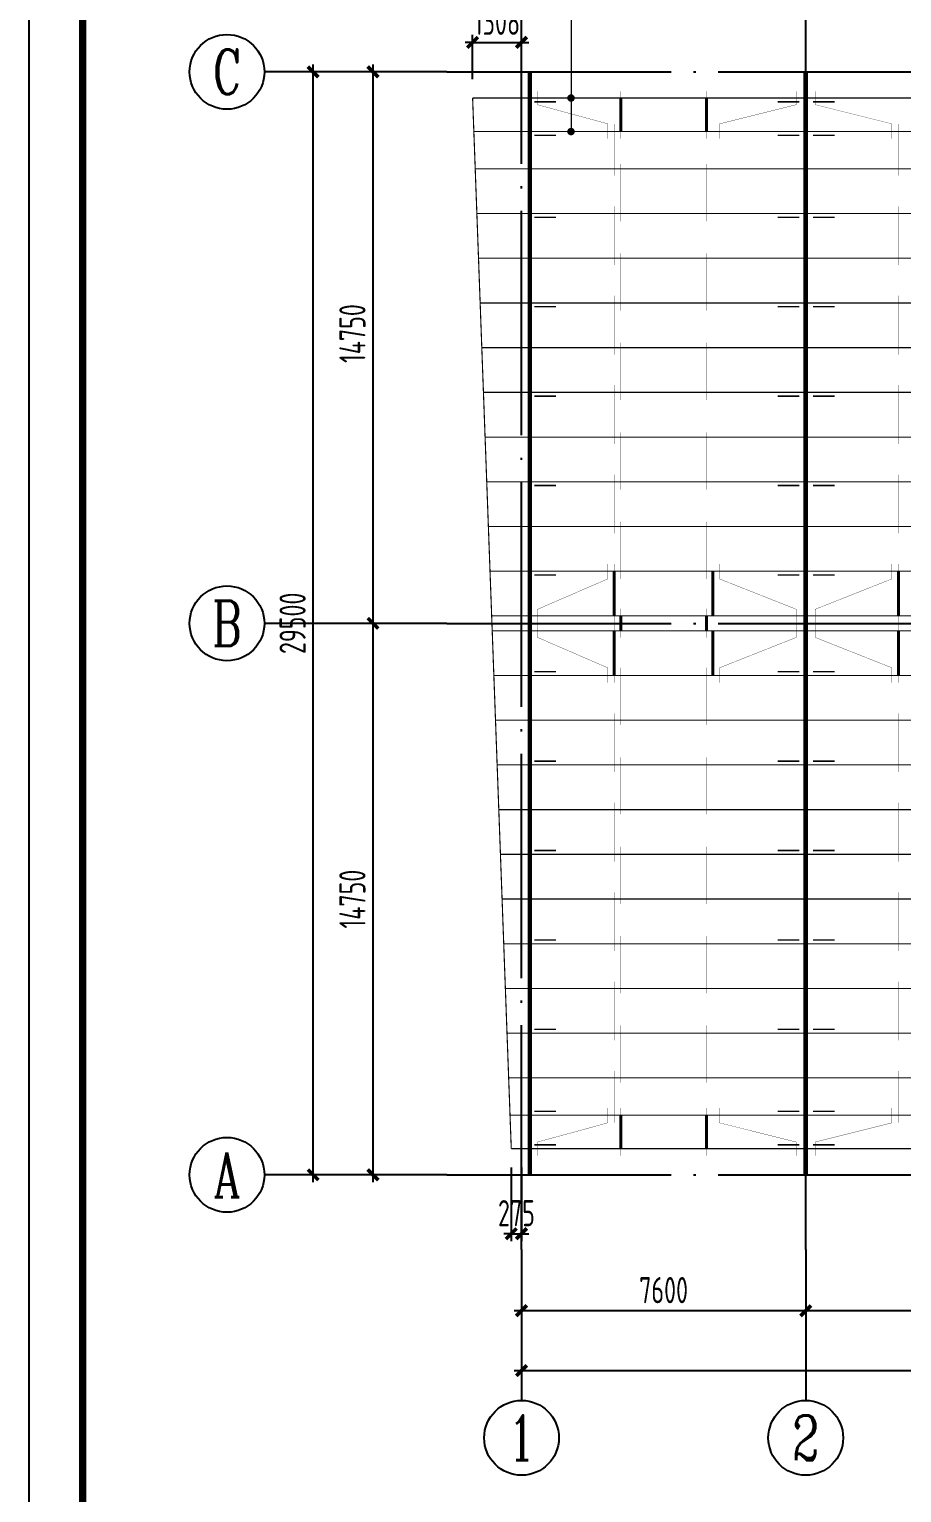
# Model space of a CAD drawing. Extents: x -3102990 to -851544, y -5293060 to -2540151.
# Drawn here: x -1901500 to -1889834, y -2656811 to -2637241 of the extents above; entities that cross this region are included whole.
import ezdxf
from ezdxf.enums import TextEntityAlignment as Align

# ---------------------------------------------------------------- set-up
doc = ezdxf.new("R2010")
doc.units = 0
doc.header["$LTSCALE"] = 1000
doc.header["$PDMODE"] = 1
for name, pattern in [('2', [16, 12.5, -1.5, 0.5, -1.5]), ('DASH', [0.35, 0.25, -0.1]), ('DOTE', [2.42, 2, -0.2, 0.02, -0.2])]:
    doc.linetypes.add(name, pattern=pattern)
doc.layers.get('0').update_dxf_attribs({"linetype": 'CONTINUOUS'})
doc.layers.get('Defpoints').update_dxf_attribs({"linetype": 'CONTINUOUS'})
for name, color, linetype in [('AXIS', 253, 'DOTE'), ('DIM', 3, 'CONTINUOUS'), ('NUM', 7, 'CONTINUOUS'), ('PUB_TITLE', 4, 'CONTINUOUS'), ('REIN', 1, 'CONTINUOUS'), ('TEXT', 7, 'CONTINUOUS')]:
    doc.layers.add(name, color=color, linetype=linetype)
doc.layers.add('yichutu', color=7, linetype='CONTINUOUS', true_color=0xffffff, plot=False)
doc.styles.add('TSSD_Axis', font='Complex.shx', dxfattribs={"width": 0.7, "bigfont": 'hztxt.shx'})
doc.styles.add('TSSD_Dimension', font='tssdeng.shx', dxfattribs={"width": 0.7, "bigfont": 'Hztxt.shx'})
doc.dimstyles.new('TSSD_200_100', dxfattribs={"dimtxt": 350, "dimasz": 100, "dimexe": 100, "dimexo": 250, "dimgap": 100, "dimtad": 1, "dimdec": 0, "dimlfac": 2, "dimzin": 0, "dimdsep": 46, "dimtxsty": 'TSSD_Dimension', "dimblk": 'ARCHTICK', "dimcen": 0, "dimdle": 100, "dimclrt": 7, "dimadec": 0, "dimazin": 0, "dimtfac": 1, "dimtdec": 0, "dimtix": 1, "dimtmove": 2, "dimatfit": 3, "dimfxl": 1, "dimtolj": 1, "dimtzin": 0, "dimarcsym": 0})

# ---------------------------------------------------------------- blocks, each defined once
blk = doc.blocks.new('ts_axno')
at = {"color": 0, "linetype": 'ByBlock', "lineweight": -2}
blk.add_circle((0, 0), 0.5, dxfattribs=at)
at = {"color": 0, "linetype": 'ByBlock', "lineweight": -2, "style": 'TSSD_Axis', "width": 0.7}
blk.add_attdef('A', text='', height=0.6, dxfattribs=at).set_placement((0, 0), align=Align.MIDDLE_CENTER)
blk = doc.blocks.new('_ArchTick')
at = {"color": 0, "const_width": 0.5}
blk.add_lwpolyline([(-0.71, -0.71), (0.71, 0.71)], dxfattribs=at)
blk = doc.blocks.new('*D1594')
at = {"layer": 'Defpoints', "color": 0, "ltscale": 1.5}
for p in [(-1891118, -2653560), (-1887318, -2653560), (-1891118, -2654377)]:
    blk.add_point(p, dxfattribs=at)
at = {"layer": 'DIM', "color": 0, "lineweight": -2, "ltscale": 1.5}
for p, q in [((-1891118, -2653810), (-1891118, -2654477)), ((-1887318, -2653810), (-1887318, -2654477)), ((-1887218, -2654377), (-1891218, -2654377))]:
    blk.add_line(p, q, dxfattribs=at)
at = {"layer": 'DIM', "color": 0, "lineweight": -2, "ltscale": 1.5, "xscale": 100, "yscale": 100, "zscale": 100, "rotation": 180}
blk.add_blockref('_ArchTick', (-1891118, -2654377), dxfattribs=at)
at = {"layer": 'DIM', "color": 0, "lineweight": -2, "ltscale": 1.5, "xscale": 100, "yscale": 100, "zscale": 100}
blk.add_blockref('_ArchTick', (-1887318, -2654377), dxfattribs=at)
at = {"layer": 'DIM', "color": 7, "ltscale": 1.5, "insert": (-1889218, -2654102), "char_height": 350, "attachment_point": 5, "style": 'TSSD_Dimension'}
blk.add_mtext('\\A1;7600', dxfattribs=at)
blk = doc.blocks.new('*D1595')
at = {"layer": 'Defpoints', "color": 0, "ltscale": 1.5}
for p in [(-1894918, -2653560), (-1891118, -2653560), (-1894918, -2654377)]:
    blk.add_point(p, dxfattribs=at)
at = {"layer": 'DIM', "color": 0, "lineweight": -2, "ltscale": 1.5}
for p, q in [((-1894918, -2653810), (-1894918, -2654477)), ((-1891118, -2653810), (-1891118, -2654477)), ((-1891018, -2654377), (-1895018, -2654377))]:
    blk.add_line(p, q, dxfattribs=at)
at = {"layer": 'DIM', "color": 0, "lineweight": -2, "ltscale": 1.5, "xscale": 100, "yscale": 100, "zscale": 100, "rotation": 180}
blk.add_blockref('_ArchTick', (-1894918, -2654377), dxfattribs=at)
at = {"layer": 'DIM', "color": 0, "lineweight": -2, "ltscale": 1.5, "xscale": 100, "yscale": 100, "zscale": 100}
blk.add_blockref('_ArchTick', (-1891118, -2654377), dxfattribs=at)
at = {"layer": 'DIM', "color": 7, "ltscale": 1.5, "insert": (-1893018, -2654102), "char_height": 350, "attachment_point": 5, "style": 'TSSD_Dimension'}
blk.add_mtext('\\A1;7600', dxfattribs=at)
blk = doc.blocks.new('*D1596')
at = {"layer": 'Defpoints', "color": 0, "ltscale": 1.5}
for p in [(-1894918, -2653560), (-1818918, -2653560), (-1818918, -2655177)]:
    blk.add_point(p, dxfattribs=at)
at = {"layer": 'DIM', "color": 0, "lineweight": -2, "ltscale": 1.5}
for p, q in [((-1894918, -2653810), (-1894918, -2655277)), ((-1818918, -2653810), (-1818918, -2655277)), ((-1895018, -2655177), (-1818818, -2655177))]:
    blk.add_line(p, q, dxfattribs=at)
at = {"layer": 'DIM', "color": 0, "lineweight": -2, "ltscale": 1.5, "xscale": 100, "yscale": 100, "zscale": 100, "rotation": 180}
blk.add_blockref('_ArchTick', (-1894918, -2655177), dxfattribs=at)
at = {"layer": 'DIM', "color": 0, "lineweight": -2, "ltscale": 1.5, "xscale": 100, "yscale": 100, "zscale": 100}
blk.add_blockref('_ArchTick', (-1818918, -2655177), dxfattribs=at)
at = {"layer": 'DIM', "color": 7, "ltscale": 1.5, "insert": (-1856918, -2654902), "char_height": 350, "attachment_point": 5, "style": 'TSSD_Dimension'}
blk.add_mtext('\\A1;152000', dxfattribs=at)
blk = doc.blocks.new('*D1597')
at = {"layer": 'Defpoints', "color": 0, "ltscale": 1.5}
for p in [(-1895918, -2637810), (-1896904, -2645185), (-1895918, -2645185)]:
    blk.add_point(p, dxfattribs=at)
at = {"layer": 'DIM', "color": 0, "lineweight": -2, "ltscale": 1.5}
for p, q in [((-1896904, -2637710), (-1896904, -2645285)), ((-1896168, -2637810), (-1897004, -2637810)), ((-1896168, -2645185), (-1897004, -2645185))]:
    blk.add_line(p, q, dxfattribs=at)
at = {"layer": 'DIM', "color": 0, "lineweight": -2, "ltscale": 1.5, "xscale": 100, "yscale": 100, "zscale": 100}
for p, rotation in [((-1896904, -2637810), 90), ((-1896904, -2645185), 270)]:
    blk.add_blockref('_ArchTick', p, dxfattribs=dict(at, rotation=rotation))
at = {"layer": 'DIM', "color": 7, "ltscale": 1.5, "insert": (-1897179, -2641310), "char_height": 350, "attachment_point": 5, "rotation": 90, "style": 'TSSD_Dimension'}
blk.add_mtext('\\A1;14750', dxfattribs=at)
blk = doc.blocks.new('*D1598')
at = {"layer": 'Defpoints', "color": 0, "ltscale": 1.5}
for p in [(-1895918, -2645185), (-1896904, -2652560), (-1895918, -2652560)]:
    blk.add_point(p, dxfattribs=at)
at = {"layer": 'DIM', "color": 0, "lineweight": -2, "ltscale": 1.5}
for p, q in [((-1896904, -2645085), (-1896904, -2652660)), ((-1896168, -2645185), (-1897004, -2645185)), ((-1896168, -2652560), (-1897004, -2652560))]:
    blk.add_line(p, q, dxfattribs=at)
at = {"layer": 'DIM', "color": 0, "lineweight": -2, "ltscale": 1.5, "xscale": 100, "yscale": 100, "zscale": 100}
for p, rotation in [((-1896904, -2645185), 90), ((-1896904, -2652560), 270)]:
    blk.add_blockref('_ArchTick', p, dxfattribs=dict(at, rotation=rotation))
at = {"layer": 'DIM', "color": 7, "ltscale": 1.5, "insert": (-1897179, -2648873), "char_height": 350, "attachment_point": 5, "rotation": 90, "style": 'TSSD_Dimension'}
blk.add_mtext('\\A1;14750', dxfattribs=at)
blk = doc.blocks.new('*D1599')
at = {"layer": 'Defpoints', "color": 0, "ltscale": 1.5}
for p in [(-1897704, -2637810), (-1895918, -2637810), (-1895918, -2652560)]:
    blk.add_point(p, dxfattribs=at)
at = {"layer": 'DIM', "color": 0, "lineweight": -2, "ltscale": 1.5}
for p, q in [((-1897704, -2652660), (-1897704, -2637710)), ((-1896168, -2637810), (-1897804, -2637810)), ((-1896168, -2652560), (-1897804, -2652560))]:
    blk.add_line(p, q, dxfattribs=at)
at = {"layer": 'DIM', "color": 0, "lineweight": -2, "ltscale": 1.5, "xscale": 100, "yscale": 100, "zscale": 100}
for p, rotation in [((-1897704, -2637810), 90), ((-1897704, -2652560), 270)]:
    blk.add_blockref('_ArchTick', p, dxfattribs=dict(at, rotation=rotation))
at = {"layer": 'DIM', "color": 7, "ltscale": 1.5, "insert": (-1897979, -2645185), "char_height": 350, "attachment_point": 5, "rotation": 90, "style": 'TSSD_Dimension'}
blk.add_mtext('\\A1;29500', dxfattribs=at)
blk = doc.blocks.new('*D2392')
at = {"layer": 'Defpoints', "color": 0, "ltscale": 1.5}
for p in [(-1894918, -2637416), (-1895572, -2638160), (-1894918, -2638160)]:
    blk.add_point(p, dxfattribs=at)
at = {"layer": 'DIM', "color": 0, "lineweight": -2, "ltscale": 1.5}
for p, q in [((-1895572, -2637910), (-1895572, -2637316)), ((-1894918, -2637910), (-1894918, -2637316)), ((-1895572, -2637416), (-1895672, -2637416)), ((-1895572, -2637416), (-1894918, -2637416)), ((-1894918, -2637416), (-1894818, -2637416))]:
    blk.add_line(p, q, dxfattribs=at)
at = {"layer": 'DIM', "color": 0, "lineweight": -2, "ltscale": 1.5, "xscale": 100, "yscale": 100, "zscale": 100}
blk.add_blockref('_ArchTick', (-1895572, -2637416), dxfattribs=at)
at = {"layer": 'DIM', "color": 0, "lineweight": -2, "ltscale": 1.5, "xscale": 100, "yscale": 100, "zscale": 100, "rotation": 180}
blk.add_blockref('_ArchTick', (-1894918, -2637416), dxfattribs=at)
at = {"layer": 'DIM', "color": 7, "ltscale": 1.5, "insert": (-1895245, -2637141), "char_height": 350, "attachment_point": 5, "style": 'TSSD_Dimension'}
blk.add_mtext('\\A1;1308', dxfattribs=at)
blk = doc.blocks.new('*D2393')
at = {"layer": 'Defpoints', "color": 0, "ltscale": 1.5}
for p in [(-1895055, -2652210), (-1894918, -2652210), (-1894918, -2653348)]:
    blk.add_point(p, dxfattribs=at)
at = {"layer": 'DIM', "color": 0, "lineweight": -2, "ltscale": 1.5}
for p, q in [((-1895055, -2652460), (-1895055, -2653448)), ((-1894918, -2652460), (-1894918, -2653448)), ((-1895055, -2653348), (-1895155, -2653348)), ((-1895055, -2653348), (-1894918, -2653348)), ((-1894918, -2653348), (-1894818, -2653348))]:
    blk.add_line(p, q, dxfattribs=at)
at = {"layer": 'DIM', "color": 0, "lineweight": -2, "ltscale": 1.5, "xscale": 100, "yscale": 100, "zscale": 100}
blk.add_blockref('_ArchTick', (-1895055, -2653348), dxfattribs=at)
at = {"layer": 'DIM', "color": 0, "lineweight": -2, "ltscale": 1.5, "xscale": 100, "yscale": 100, "zscale": 100, "rotation": 180}
blk.add_blockref('_ArchTick', (-1894918, -2653348), dxfattribs=at)
at = {"layer": 'DIM', "color": 7, "ltscale": 1.5, "insert": (-1894986, -2653073), "char_height": 350, "attachment_point": 5, "style": 'TSSD_Dimension'}
blk.add_mtext('\\A1;275', dxfattribs=at)
blk = doc.blocks.new('A$C16496DF1')
at = {"layer": 'PUB_TITLE'}
blk.add_lwpolyline([(0, 0), (0, 42000), (104100, 42000), (104100, 0)], close=True, dxfattribs=at)
at = {"layer": 'PUB_TITLE', "const_width": 100}
blk.add_lwpolyline([(103100, 1000), (103100, 41000), (713, 41000), (713, 1000), (103100, 1000)], dxfattribs=at)
blk = doc.blocks.new('yct-1041-420-104100-42000-100-2006.0')
at = {"layer": 'yichutu', "color": 7, "true_color": 0xffffff}
blk.add_lwpolyline([(0, 0), (0, 42000), (104100, 42000), (104100, 0)], close=True, dxfattribs=at)

msp = doc.modelspace()

# ---------------------------------------------------------------- linework, layer by layer
at = {"color": 0, "linetype": 'ByBlock', "const_width": 50}
for points in [[(-1894280.97, -2638160.43, 1), (-1894230.97, -2638160.43, 1)], [(-1894280.97, -2638608.82, 1), (-1894230.97, -2638608.82, 1)]]:
    msp.add_lwpolyline(points, format="xyb", close=True, dxfattribs=at)
at = {"layer": 'AXIS', "ltscale": 1.5}
for p, q in [((-1894917.61, -2653560.25), (-1894917.61, -2636810.25)), ((-1891117.61, -2653560.25), (-1891117.61, -2636810.25)), ((-1895917.61, -2637810.25), (-1817917.61, -2637810.25)), ((-1895917.61, -2645185.25), (-1817917.61, -2645185.25)), ((-1895917.61, -2652560.25), (-1817917.61, -2652560.25))]:
    msp.add_line(p, q, dxfattribs=at)
at = {"layer": 'NUM', "ltscale": 1.5}
for p, q in [((-1895917.61, -2637810.25), (-1898356.23, -2637810.25)), ((-1895917.61, -2645185.25), (-1898356.23, -2645185.25)), ((-1895917.61, -2652560.25), (-1898356.23, -2652560.25)), ((-1894917.61, -2653560.25), (-1894917.61, -2655577.32)), ((-1891117.61, -2653560.25), (-1891117.61, -2655577.32))]:
    msp.add_line(p, q, dxfattribs=at)
at = {"layer": 'REIN', "color": 4, "linetype": '2', "ltscale": 0.1, "const_width": 60}
for points in [[(-1894807.61, -2637810.25), (-1894807.61, -2652560.25)], [(-1891117.61, -2637810.25), (-1891117.61, -2652560.25)]]:
    msp.add_lwpolyline(points, dxfattribs=at)
at = {"layer": 'REIN', "color": 3, "linetype": 'ByBlock'}
for points, const_width in [([(-1894703.18, -2638068.74), (-1894703.18, -2638248.97), (-1893765.1, -2638505.62), (-1893765.1, -2638705.31)], 4), ([(-1893590.13, -2638705.31), (-1893590.13, -2638068.74)], 4), ([(-1892445.1, -2638705.31), (-1892445.1, -2638068.74)], 4), ([(-1891244.55, -2638068.74), (-1891244.55, -2638248.97), (-1892270.13, -2638505.62), (-1892270.13, -2638705.31)], 4), ([(-1890990.68, -2638068.74), (-1890990.68, -2638248.97), (-1889965.1, -2638505.62), (-1889965.1, -2638705.31)], 4), ([(-1893590.13, -2638160.43), (-1893590.13, -2638608.82)], 40), ([(-1892445.1, -2638160.43), (-1892445.1, -2638608.82)], 40), ([(-1893677.61, -2638507.7), (-1893677.61, -2639198.73)], 4), ([(-1892357.61, -2638507.7), (-1892357.61, -2639198.73)], 4), ([(-1889877.61, -2638507.7), (-1889877.61, -2639198.73)], 4), ([(-1893590.13, -2639042.25), (-1893590.13, -2639808.14)], 4), ([(-1892445.1, -2639042.25), (-1892445.1, -2639808.14)], 4), ([(-1893677.61, -2639608.44), (-1893677.61, -2640394.44)], 4), ([(-1892357.61, -2639608.44), (-1892357.61, -2640394.44)], 4), ([(-1889877.61, -2639608.44), (-1889877.61, -2640394.44)], 4), ([(-1893590.13, -2640237.96), (-1893590.13, -2641003.85)], 4), ([(-1892445.1, -2640237.96), (-1892445.1, -2641003.85)], 4), ([(-1893677.61, -2640804.16), (-1893677.61, -2641590.16)], 4), ([(-1892357.61, -2640804.16), (-1892357.61, -2641590.16)], 4), ([(-1889877.61, -2640804.16), (-1889877.61, -2641590.16)], 4), ([(-1893590.13, -2641433.66), (-1893590.13, -2642199.55)], 4), ([(-1892445.1, -2641433.66), (-1892445.1, -2642199.55)], 4), ([(-1893677.61, -2641999.86), (-1893677.61, -2642785.86)], 4), ([(-1892357.61, -2641999.86), (-1892357.61, -2642785.86)], 4), ([(-1889877.61, -2641999.86), (-1889877.61, -2642785.86)], 4), ([(-1893590.13, -2642629.37), (-1893590.13, -2643395.26)], 4), ([(-1892445.1, -2642629.37), (-1892445.1, -2643395.26)], 4), ([(-1893677.61, -2643195.57), (-1893677.61, -2643981.57)], 4), ([(-1892357.61, -2643195.57), (-1892357.61, -2643981.57)], 4), ([(-1889877.61, -2643195.57), (-1889877.61, -2643981.57)], 4), ([(-1893590.13, -2643825.09), (-1893590.13, -2644590.97)], 4), ([(-1892445.1, -2643825.09), (-1892445.1, -2644590.97)], 4), ([(-1894703.18, -2645177.29), (-1894703.18, -2644997.07), (-1893765.1, -2644590.97), (-1893765.1, -2644391.28)], 4), ([(-1893677.61, -2645085.6), (-1893677.61, -2644487.77)], 40), ([(-1893677.61, -2644391.28), (-1893677.61, -2645177.29)], 4), ([(-1892357.61, -2645085.6), (-1892357.61, -2644487.77)], 40), ([(-1892357.61, -2644391.28), (-1892357.61, -2645177.29)], 4), ([(-1891244.55, -2645177.29), (-1891244.55, -2644997.07), (-1892270.13, -2644590.97), (-1892270.13, -2644391.28)], 4), ([(-1890990.68, -2645177.29), (-1890990.68, -2644997.07), (-1889965.1, -2644590.97), (-1889965.1, -2644391.28)], 4), ([(-1889877.61, -2645085.6), (-1889877.61, -2644487.77)], 40), ([(-1889877.61, -2644391.28), (-1889877.61, -2645177.29)], 4), ([(-1893590.13, -2645284.89), (-1893590.13, -2645085.6)], 40), ([(-1893590.13, -2644989.12), (-1893590.13, -2645376.58)], 4), ([(-1892445.1, -2645284.89), (-1892445.1, -2645085.6)], 40), ([(-1892445.1, -2644989.12), (-1892445.1, -2645376.58)], 4), ([(-1894703.18, -2645193.21), (-1894703.18, -2645373.43), (-1893765.1, -2645779.52), (-1893765.1, -2645979.21)], 4), ([(-1893677.61, -2645284.89), (-1893677.61, -2645882.73)], 40), ([(-1893677.61, -2645979.21), (-1893677.61, -2645193.21)], 4), ([(-1892357.61, -2645284.89), (-1892357.61, -2645882.73)], 40), ([(-1892357.61, -2645979.21), (-1892357.61, -2645193.21)], 4), ([(-1891244.55, -2645193.21), (-1891244.55, -2645373.43), (-1892270.13, -2645779.52), (-1892270.13, -2645979.21)], 4), ([(-1890990.68, -2645193.21), (-1890990.68, -2645373.43), (-1889965.1, -2645779.52), (-1889965.1, -2645979.21)], 4), ([(-1889877.61, -2645284.89), (-1889877.61, -2645882.73)], 40), ([(-1889877.61, -2645979.21), (-1889877.61, -2645193.21)], 4), ([(-1893590.13, -2646545.41), (-1893590.13, -2645779.52)], 4), ([(-1892445.1, -2646545.41), (-1892445.1, -2645779.52)], 4), ([(-1893677.61, -2647174.92), (-1893677.61, -2646388.92)], 4), ([(-1892357.61, -2647174.92), (-1892357.61, -2646388.92)], 4), ([(-1889877.61, -2647174.92), (-1889877.61, -2646388.92)], 4), ([(-1893590.13, -2647741.12), (-1893590.13, -2646975.24)], 4), ([(-1892445.1, -2647741.12), (-1892445.1, -2646975.24)], 4), ([(-1893677.61, -2648370.64), (-1893677.61, -2647584.64)], 4), ([(-1892357.61, -2648370.64), (-1892357.61, -2647584.64)], 4), ([(-1889877.61, -2648370.64), (-1889877.61, -2647584.64)], 4), ([(-1893590.13, -2648936.84), (-1893590.13, -2648170.95)], 4), ([(-1892445.1, -2648936.84), (-1892445.1, -2648170.95)], 4), ([(-1893677.61, -2649566.34), (-1893677.61, -2648780.34)], 4), ([(-1892357.61, -2649566.34), (-1892357.61, -2648780.34)], 4), ([(-1889877.61, -2649566.34), (-1889877.61, -2648780.34)], 4), ([(-1893590.13, -2650132.54), (-1893590.13, -2649366.65)], 4), ([(-1892445.1, -2650132.54), (-1892445.1, -2649366.65)], 4), ([(-1893677.61, -2650762.06), (-1893677.61, -2649976.05)], 4), ([(-1892357.61, -2650762.06), (-1892357.61, -2649976.05)], 4), ([(-1889877.61, -2650762.06), (-1889877.61, -2649976.05)], 4), ([(-1893590.13, -2651328.24), (-1893590.13, -2650562.36)], 4), ([(-1892445.1, -2651328.24), (-1892445.1, -2650562.36)], 4), ([(-1893677.61, -2651862.8), (-1893677.61, -2651171.76)], 4), ([(-1892357.61, -2651862.8), (-1892357.61, -2651171.76)], 4), ([(-1889877.61, -2651862.8), (-1889877.61, -2651171.76)], 4), ([(-1894703.18, -2652301.75), (-1894703.18, -2652121.53), (-1893765.1, -2651864.88), (-1893765.1, -2651665.19)], 4), ([(-1893590.13, -2652210.07), (-1893590.13, -2651761.68)], 40), ([(-1893590.13, -2651665.19), (-1893590.13, -2652301.75)], 4), ([(-1892445.1, -2652210.07), (-1892445.1, -2651761.68)], 40), ([(-1892445.1, -2651665.19), (-1892445.1, -2652301.75)], 4), ([(-1891244.55, -2652301.75), (-1891244.55, -2652121.53), (-1892270.13, -2651864.88), (-1892270.13, -2651665.19)], 4), ([(-1890990.68, -2652301.75), (-1890990.68, -2652121.53), (-1889965.1, -2651864.88), (-1889965.1, -2651665.19)], 4)]:
    msp.add_lwpolyline(points, dxfattribs=dict(at, const_width=const_width))
at = {"layer": 'REIN', "color": 6, "lineweight": 5, "const_width": 15}
for points in [[(-1837917.61, -2638160.43), (-1895571.72, -2638160.43)], [(-1895054.91, -2652210.07), (-1895571.72, -2638160.43)], [(-1837917.61, -2638608.82), (-1895555.22, -2638608.82)], [(-1837917.61, -2639107.04), (-1895536.9, -2639107.04)], [(-1837917.61, -2639704.9), (-1895514.91, -2639704.9)], [(-1837917.61, -2640302.76), (-1895492.91, -2640302.76)], [(-1837917.61, -2640900.6), (-1895470.92, -2640900.6)], [(-1837917.61, -2641498.47), (-1895448.93, -2641498.47)], [(-1837917.61, -2642096.32), (-1895426.94, -2642096.32)], [(-1837917.61, -2642694.18), (-1895404.95, -2642694.18)], [(-1837917.61, -2643292.03), (-1895382.95, -2643292.03)], [(-1837917.61, -2643889.89), (-1895360.96, -2643889.89)], [(-1837917.61, -2644487.77), (-1895338.97, -2644487.77)], [(-1837917.61, -2645085.6), (-1895316.98, -2645085.6)], [(-1837917.61, -2645284.89), (-1895309.65, -2645284.89)], [(-1837917.61, -2645882.73), (-1895287.66, -2645882.73)], [(-1837917.61, -2646480.61), (-1895265.67, -2646480.61)], [(-1837917.61, -2647078.46), (-1895243.67, -2647078.46)], [(-1837917.61, -2647676.32), (-1895221.68, -2647676.32)], [(-1837917.61, -2648274.18), (-1895199.69, -2648274.18)], [(-1837917.61, -2648872.02), (-1895177.7, -2648872.02)], [(-1837917.61, -2649469.89), (-1895155.71, -2649469.89)], [(-1837917.61, -2650067.74), (-1895133.71, -2650067.74)], [(-1837917.61, -2650665.6), (-1895111.72, -2650665.6)], [(-1837917.61, -2651263.46), (-1895089.73, -2651263.46)], [(-1837917.61, -2651761.68), (-1895071.4, -2651761.68)], [(-1837917.61, -2652210.07), (-1895054.91, -2652210.07)]]:
    msp.add_lwpolyline(points, dxfattribs=at)
at = {"layer": 'REIN', "color": 2, "linetype": 'DASH', "ltscale": 0.4, "const_width": 20}
for points in [[(-1894457.56, -2638211.09), (-1894746.72, -2638211.09)], [(-1891201.51, -2638211.09), (-1891490.67, -2638211.09)], [(-1890729.9, -2638211.09), (-1891019.06, -2638211.09)], [(-1894457.56, -2638659.48), (-1894746.72, -2638659.48)], [(-1891201.51, -2638659.48), (-1891490.67, -2638659.48)], [(-1890729.9, -2638659.48), (-1891019.06, -2638659.48)], [(-1894457.56, -2639755.56), (-1894746.72, -2639755.56)], [(-1891201.51, -2639755.56), (-1891490.67, -2639755.56)], [(-1890729.9, -2639755.56), (-1891019.06, -2639755.56)], [(-1894457.56, -2640951.27), (-1894746.72, -2640951.27)], [(-1891201.51, -2640951.27), (-1891490.67, -2640951.27)], [(-1890729.9, -2640951.27), (-1891019.06, -2640951.27)], [(-1894457.56, -2642146.98), (-1894746.72, -2642146.98)], [(-1891201.51, -2642146.98), (-1891490.67, -2642146.98)], [(-1890729.9, -2642146.98), (-1891019.06, -2642146.98)], [(-1894457.56, -2643342.69), (-1894746.72, -2643342.69)], [(-1891201.51, -2643342.69), (-1891490.67, -2643342.69)], [(-1890729.9, -2643342.69), (-1891019.06, -2643342.69)], [(-1894457.56, -2644538.43), (-1894746.72, -2644538.43)], [(-1891201.51, -2644538.43), (-1891490.67, -2644538.43)], [(-1890729.9, -2644538.43), (-1891019.06, -2644538.43)], [(-1894457.56, -2645832.06), (-1894746.72, -2645832.06)], [(-1891201.51, -2645832.06), (-1891490.67, -2645832.06)], [(-1890729.9, -2645832.06), (-1891019.06, -2645832.06)], [(-1894457.56, -2647027.8), (-1894746.72, -2647027.8)], [(-1891201.51, -2647027.8), (-1891490.67, -2647027.8)], [(-1890729.9, -2647027.8), (-1891019.06, -2647027.8)], [(-1894457.56, -2648223.52), (-1894746.72, -2648223.52)], [(-1891201.51, -2648223.52), (-1891490.67, -2648223.52)], [(-1890729.9, -2648223.52), (-1891019.06, -2648223.52)], [(-1894457.56, -2649419.23), (-1894746.72, -2649419.23)], [(-1891201.51, -2649419.23), (-1891490.67, -2649419.23)], [(-1890729.9, -2649419.23), (-1891019.06, -2649419.23)], [(-1894457.56, -2650614.94), (-1894746.72, -2650614.94)], [(-1891201.51, -2650614.94), (-1891490.67, -2650614.94)], [(-1890729.9, -2650614.94), (-1891019.06, -2650614.94)], [(-1894457.56, -2651711.01), (-1894746.72, -2651711.01)], [(-1891201.51, -2651711.01), (-1891490.67, -2651711.01)], [(-1890729.9, -2651711.01), (-1891019.06, -2651711.01)], [(-1894457.56, -2652159.41), (-1894746.72, -2652159.41)], [(-1891201.51, -2652159.41), (-1891490.67, -2652159.41)], [(-1890729.9, -2652159.41), (-1891019.06, -2652159.41)]]:
    msp.add_lwpolyline(points, dxfattribs=at)
at = {"layer": 'TEXT', "lineweight": 9}
msp.add_line((-1894255.97, -2636725.7), (-1894255.97, -2638608.82), dxfattribs=at)

# ---------------------------------------------------------------- block references
at = {"ltscale": 1.5}
msp.add_blockref('A$C16496DF1', (-1901499.9, -2672902.4), dxfattribs=at)
at = {"layer": 'NUM'}
ref = msp.add_blockref('ts_axno', (-1898856.23, -2637810.25), dxfattribs=dict(at, xscale=1000, yscale=1000, zscale=1000))
ref.add_attrib('C', 'C', dxfattribs={"height": 600, "style": 'TSSD_Axis', "width": 0.7}).set_placement((-1898856.23, -2637810.25), align=Align.MIDDLE_CENTER)
ref = msp.add_blockref('ts_axno', (-1898856.23, -2645185.25), dxfattribs=dict(at, xscale=1000, yscale=1000, zscale=1000))
ref.add_attrib('B', 'B', dxfattribs={"height": 600, "style": 'TSSD_Axis', "width": 0.7}).set_placement((-1898856.23, -2645185.25), align=Align.MIDDLE_CENTER)
ref = msp.add_blockref('ts_axno', (-1898856.23, -2652560.25), dxfattribs=dict(at, xscale=1000, yscale=1000, zscale=1000))
ref.add_attrib('A', 'A', dxfattribs={"height": 600, "style": 'TSSD_Axis', "width": 0.7}).set_placement((-1898856.23, -2652560.25), align=Align.MIDDLE_CENTER)
ref = msp.add_blockref('ts_axno', (-1894917.61, -2656077.32), dxfattribs=dict(at, xscale=1000, yscale=1000, zscale=1000))
ref.add_attrib('1', '1', dxfattribs={"height": 600, "style": 'TSSD_Axis', "width": 0.7}).set_placement((-1894917.61, -2656077.32), align=Align.MIDDLE_CENTER)
ref = msp.add_blockref('ts_axno', (-1891117.61, -2656077.32), dxfattribs=dict(at, xscale=1000, yscale=1000, zscale=1000))
ref.add_attrib('2', '2', dxfattribs={"height": 600, "style": 'TSSD_Axis', "width": 0.7}).set_placement((-1891117.61, -2656077.32), align=Align.MIDDLE_CENTER)
at = {"layer": 'yichutu'}
msp.add_blockref('yct-1041-420-104100-42000-100-2006.0', (-1901499.9, -2672902.4), dxfattribs=at)

# ---------------------------------------------------------------- dimensions: what is measured, and where the dimension line sits
at = {"layer": 'DIM', "ltscale": 1.5}
for base, p1, p2, picture, middle in [((-1894917.61, -2637416.39), (-1895571.72, -2638160.43), (-1894917.61, -2638160.43), '*D2392', (-1895244.67, -2637141.39)), ((-1894917.61, -2653347.53), (-1895054.91, -2652210.07), (-1894917.61, -2652210.07), '*D2393', (-1894986.26, -2653072.53))]:
    dim = msp.add_linear_dim(base=base, p1=p1, p2=p2, dimstyle='TSSD_200_100', dxfattribs=at)
    dim.commit()
    dim.dimension.update_dxf_attribs({"geometry": picture, "text_midpoint": middle})
for base, p1, p2, angle, picture, middle in [((-1897703.99, -2637810.25), (-1895917.61, -2652560.25), (-1895917.61, -2637810.25), 90, '*D1599', (-1897978.99, -2645185.25)), ((-1896903.99, -2652560.25), (-1895917.61, -2645185.25), (-1895917.61, -2652560.25), 90, '*D1598', (-1897178.99, -2648872.75)), ((-1894917.61, -2654377.32), (-1891117.61, -2653560.25), (-1894917.61, -2653560.25), 180, '*D1595', (-1893017.61, -2654102.32)), ((-1818917.61, -2655177.32), (-1894917.61, -2653560.25), (-1818917.61, -2653560.25), 180, '*D1596', (-1856917.61, -2654902.32)), ((-1891117.61, -2654377.32), (-1887317.61, -2653560.25), (-1891117.61, -2653560.25), 180, '*D1594', (-1889217.61, -2654102.32))]:
    dim = msp.add_linear_dim(base=base, p1=p1, p2=p2, angle=angle, dimstyle='TSSD_200_100', dxfattribs=at)
    dim.commit()
    dim.dimension.update_dxf_attribs({"geometry": picture, "text_midpoint": middle})
dim = msp.add_linear_dim(base=(-1896903.99, -2645185.25), p1=(-1895917.61, -2637810.25), p2=(-1895917.61, -2645185.25), angle=90, dimstyle='TSSD_200_100', dxfattribs=at)
dim.commit()
dim.dimension.update_dxf_attribs({"geometry": '*D1597', "text_midpoint": (-1897178.99, -2641310.25), "dimtype": 160})

doc.saveas('drawing.dxf')
